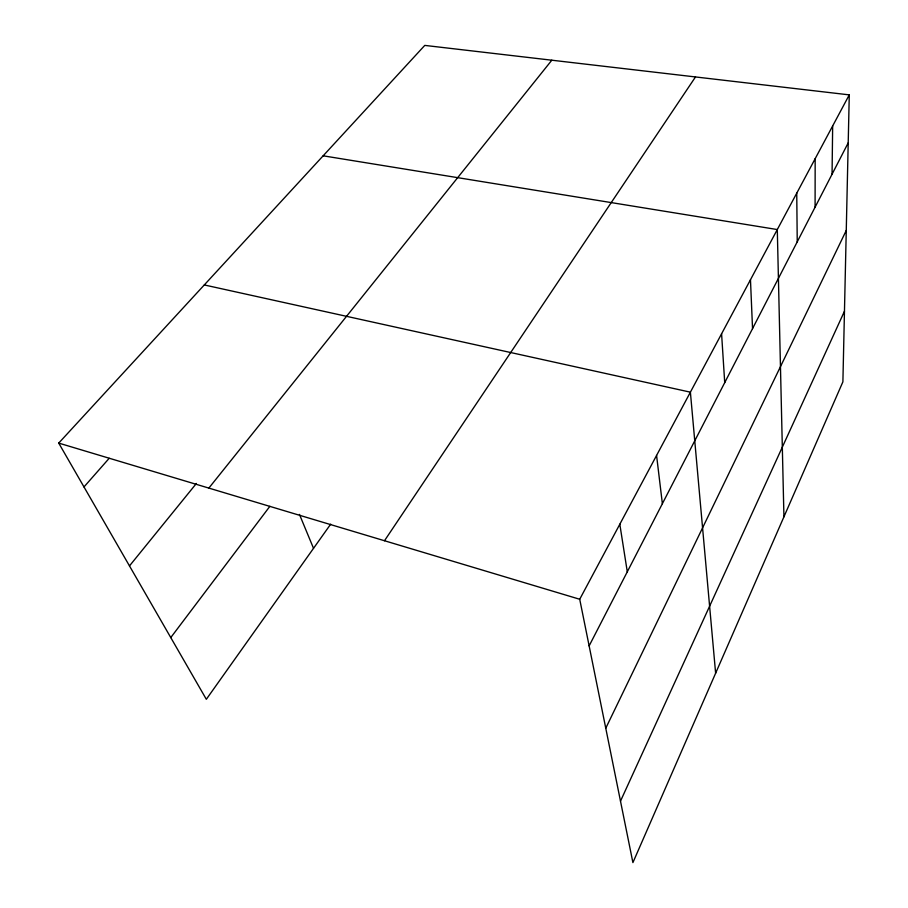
<?xml version="1.0" encoding="UTF-8"?>
<svg xmlns="http://www.w3.org/2000/svg" width="908" height="908" viewBox="0 0 908 908"><rect width="100%" height="100%" fill="white"/><g stroke="black" fill="none" stroke-linecap="round" stroke-linejoin="round"><path stroke-width="1.36" d="M815.089 207.172L815.168 158.684M832.057 174.222L832.659 125.974M849.275 94.875L842.896 381.825L632.91 862.6L579.713 599.257L849.275 94.875L424.774 45.4L58.725 443.093L206.332 699.296L330.694 524.143M620.493 801.128L844.463 311.228M605.761 728.227L846.267 230.45M589.133 645.894L848.208 142.874M384.481 540.737L695.494 76.953M170.772 637.575L269.892 506.301M208.851 488.095L551.814 60.212M129.481 565.911L196.4 483.453M83.99 486.938L109.187 458.302M323.146 155.813L777.293 229.554L783.933 516.822M204.289 284.942L690.386 392.177L715.629 673.225M58.725 443.093L579.713 599.257M299.458 514.416L313.521 548.33M619.812 524.211L627.292 571.813M656.575 455.441L662.375 503.69M721.588 333.792L724.72 382.643M750.473 279.732L752.539 328.628M796.747 193.166L797.235 241.846"/></g></svg>
